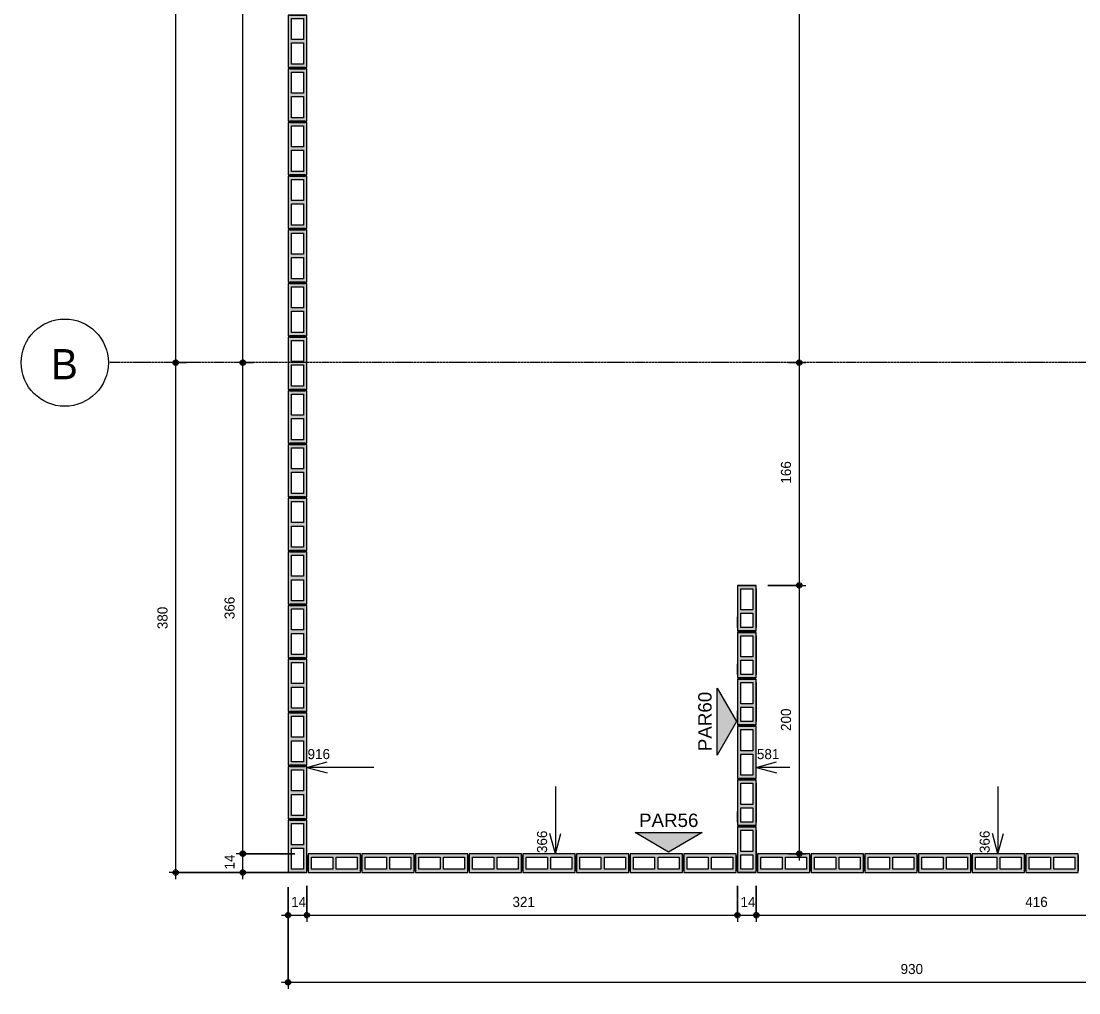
# Model space of a CAD drawing. Header units: centimetres. Extents: x 170 to 14001, y -2277 to 8860.
# Drawn here: x 10862 to 11650, y -599 to 125 of the extents above; entities that cross this region are included whole.
import ezdxf

# ---------------------------------------------------------------- set-up
doc = ezdxf.new("R2010")
doc.units = ezdxf.units.CM
doc.linetypes.add('Linha de eixo', pattern=[2.2225, 1.27, -0.3175, 0.3175, -0.3175])
for name, color, linetype, lineweight, true_color in [('A-ANNO-DIMS-1', 1, 'Continuous', 9, 0xff0000), ('G-ANNO-SYMB-1', 251, 'Continuous', 9, 0x646464), ('S-BEAM-3', 9, 'Continuous', 9, 0xc0c0c0), ('S-BEAM-8', 142, 'Continuous', 9, 0x0080c0)]:
    doc.layers.add(name, color=color, linetype=linetype, lineweight=lineweight, true_color=true_color)
for name, color, linetype, lineweight in [('A-ANNO-DIMS-50', 7, 'Continuous', 9), ('A-DETL-GENF', 7, 'Continuous', 9), ('G-ANNO-SYMB', 7, 'Continuous', 9), ('S-BEAM', 7, 'Continuous', 9), ('S-BEAM-2', 7, 'Continuous', 13), ('S-GRID-1', 7, 'Linha de eixo', 9), ('S-GRID-IDEN', 7, 'Continuous', 9)]:
    doc.layers.add(name, color=color, linetype=linetype, lineweight=lineweight)
doc.styles.add('Arial', font='arial.ttf', dxfattribs={"height": 10})
doc.styles.add('Bahnschrift_11', font='', dxfattribs={"height": 22.5})
doc.styles.add('Bahnschrift_12', font='', dxfattribs={"height": 7.5})
doc.styles.get('Bahnschrift_11').set_extended_font_data('Bahnschrift')
doc.styles.get('Bahnschrift_12').set_extended_font_data('Bahnschrift')
doc.dimstyles.new('COTA_ACUMULADA', dxfattribs={"dimscale": 30.48, "dimtxt": 8.33133, "dimasz": 0.049213, "dimexe": 0, "dimexo": 0.0625, "dimgap": 0.131234, "dimtad": 0, "dimjust": 2, "dimdec": 0, "dimzin": 0, "dimdsep": 46, "dimtxsty": 'Bahnschrift_12', "dimblk1": 'NONE', "dimblk2": 'OPEN30', "dimsah": 1, "dimcen": 0.09, "dimse1": 1, "dimsd1": 1, "dimazin": 0, "dimtfac": 1, "dimtdec": 4, "dimtix": 1, "dimtmove": 2, "dimatfit": 3, "dimfxl": 0, "dimfxlon": 1, "dimtvp": 1, "dimtolj": 1, "dimtzin": 0, "dimarcsym": 2})
doc.dimstyles.new('Linear_-_2_mm_Arial', dxfattribs={"dimscale": 30.48, "dimtxt": 8.33133, "dimasz": 0.393701, "dimexe": 0.164042, "dimexo": 0.328084, "dimgap": 0.131234, "dimtad": 1, "dimdec": 0, "dimzin": 0, "dimdsep": 46, "dimtxsty": 'Bahnschrift_12', "dimblk1": 'DOTSMALL', "dimblk2": 'DOTSMALL', "dimsah": 1, "dimcen": 0.09, "dimdle": 0.164042, "dimazin": 0, "dimtfac": 1, "dimtdec": 4, "dimtix": 1, "dimtmove": 0, "dimatfit": 3, "dimfxl": 1, "dimtvp": 1, "dimtolj": 1, "dimtzin": 0, "dimarcsym": 2})

# ---------------------------------------------------------------- blocks, each defined once
blk = doc.blocks.new('LEONE - BLOCO 14X39X19 - LEONE - BLOCO 14X39X19-554799-COBERTURA - MODULAÇÃO 1ª FIADA')
at = {"layer": 'S-BEAM-3'}
h = blk.add_hatch(color=256, dxfattribs=at)
h.paths.add_polyline_path([(-13.95, -7), (19.5, -7), (19.5, 7), (-19.5, 7), (-19.5, -7)])
h.paths.add_polyline_path([(-13.95, -4.5), (-17, -4.5), (-17, 4.5), (-1.25, 4.5), (-1.25, -4.5)])
h.paths.add_polyline_path([(1.25, -4.5), (1.25, 4.5), (17, 4.5), (17, -4.5)])
at = {"layer": 'A-DETL-GENF'}
for p, q in [((19.5, 7), (-19.5, 7)), ((-19.5, 7), (-19.5, 0)), ((-19.5, 0), (-19.5, -7)), ((-17, -4.5), (-17, 4.5)), ((-17, 4.5), (-1.25, 4.5)), ((-1.25, 4.5), (-1.25, -4.5)), ((1.25, -4.5), (1.25, 4.5)), ((1.25, 4.5), (17, 4.5)), ((17, 4.5), (17, -4.5)), ((19.5, 0), (19.5, 7)), ((19.5, -7), (19.5, 0)), ((-19.5, -7), (19.5, -7)), ((-1.25, -4.5), (-17, -4.5)), ((17, -4.5), (1.25, -4.5))]:
    blk.add_line(p, q, dxfattribs=at)
at = {"layer": 'S-BEAM-2'}
for p, q in [((-19.5, 7), (-19.5, -7)), ((19.5, 7), (-19.5, 7)), ((-19.5, 7), (-19.5, -7)), ((-19.5, -5.75), (-19.5, 5.75)), ((19.5, -7), (19.5, 7)), ((19.5, -7), (19.5, 7)), ((19.5, 5.75), (19.5, -5.75)), ((-19.5, -7), (19.5, -7))]:
    blk.add_line(p, q, dxfattribs=at)
at = {"layer": 'S-BEAM-3'}
for p, q in [((-17, 4.5), (-1.25, 4.5)), ((-17, -4.5), (-17, 4.5)), ((-1.25, 4.5), (-1.25, -4.5)), ((1.25, 4.5), (17, 4.5)), ((1.25, -4.5), (1.25, 4.5)), ((17, 4.5), (17, -4.5)), ((-1.25, -4.5), (-17, -4.5)), ((17, -4.5), (1.25, -4.5))]:
    blk.add_line(p, q, dxfattribs=at)
blk = doc.blocks.new('LEONE - BLOCO 14X39X19 - LEONE - BLOCO 14X39X19-V1-COBERTURA - MODULAÇÃO 1ª FIADA')
at = {"layer": 'S-BEAM-3'}
h = blk.add_hatch(color=256, dxfattribs=at)
h.paths.add_polyline_path([(-19.5, -7), (19.5, -7), (19.5, 7), (-19.5, 7), (-19.5, -4.5)])
h.paths.add_polyline_path([(1.25, -4.5), (1.25, 4.5), (17, 4.5), (17, -4.5)])
h.paths.add_polyline_path([(-1.25, -4.5), (-17, -4.5), (-17, 4.5), (-1.25, 4.5), (-1.25, -4.16)])
at = {"layer": 'A-DETL-GENF'}
for p, q in [((19.5, 7), (-19.5, 7)), ((-19.5, 7), (-19.5, 0)), ((-19.5, 0), (-19.5, -7)), ((-17, -4.5), (-17, 4.5)), ((-17, 4.5), (-1.25, 4.5)), ((-1.25, 4.5), (-1.25, -4.5)), ((1.25, -4.5), (1.25, 4.5)), ((1.25, 4.5), (17, 4.5)), ((17, 4.5), (17, -4.5)), ((19.5, 0), (19.5, 7)), ((19.5, -7), (19.5, 0)), ((-19.5, -7), (19.5, -7)), ((-1.25, -4.5), (-17, -4.5)), ((17, -4.5), (1.25, -4.5))]:
    blk.add_line(p, q, dxfattribs=at)
at = {"layer": 'S-BEAM-2'}
for p, q in [((-19.5, 7), (-19.5, -7)), ((19.5, 7), (-19.5, 7)), ((-19.5, 7), (-19.5, -7)), ((-19.5, -5.75), (-19.5, 5.75)), ((19.5, -7), (19.5, 7)), ((19.5, -7), (19.5, 7)), ((19.5, 5.75), (19.5, -5.75)), ((-19.5, -7), (19.5, -7))]:
    blk.add_line(p, q, dxfattribs=at)
at = {"layer": 'S-BEAM-3'}
for p, q in [((-17, 4.5), (-1.25, 4.5)), ((-17, -4.5), (-17, 4.5)), ((-1.25, 4.5), (-1.25, -4.5)), ((1.25, 4.5), (17, 4.5)), ((1.25, -4.5), (1.25, 4.5)), ((17, 4.5), (17, -4.5)), ((-1.25, -4.5), (-17, -4.5)), ((17, -4.5), (1.25, -4.5))]:
    blk.add_line(p, q, dxfattribs=at)
blk = doc.blocks.new('LEONE - BLOCO 14x34x5 - LEONE - BLOCO 14x34x19-2843082-COBERTURA - MODULAÇÃO 1ª FIADA')
at = {"layer": 'S-BEAM-8'}
h = blk.add_hatch(color=256, dxfattribs=at)
h.paths.add_polyline_path([(-3, 7), (-14.5, 7), (-14.5, -7), (19.5, -7), (19.5, 7), (-0.5, 7)])
h.paths.add_polyline_path([(-1.25, 4.5), (-1.25, -4.5), (-12, -4.5), (-12, 4.5), (-3, 4.5)])
h.paths.add_polyline_path([(2.5, 4.5), (17, 4.5), (17, -4.5), (1.25, -4.5), (1.25, 4.5)])
at = {"layer": 'A-DETL-GENF'}
for p, q in [((-14.5, 7), (-14.5, 0)), ((2.5, 7), (-14.5, 7)), ((-14.5, 0), (-14.5, -7)), ((-12, -4.5), (-12, 4.5)), ((-12, 4.5), (-1.25, 4.5)), ((-1.25, 4.5), (-1.25, -4.5)), ((1.25, 4.5), (17, 4.5)), ((1.25, -4.5), (1.25, 4.5)), ((19.5, 7), (2.5, 7)), ((17, 4.5), (17, -4.5)), ((19.5, 0), (19.5, 7)), ((19.5, -7), (19.5, 0)), ((-14.5, -7), (2.5, -7)), ((-1.25, -4.5), (-12, -4.5)), ((17, -4.5), (1.25, -4.5)), ((2.5, -7), (19.5, -7))]:
    blk.add_line(p, q, dxfattribs=at)
at = {"layer": 'S-BEAM-2'}
for p, q in [((-14.5, 7), (-14.5, -7)), ((19.5, 7), (-14.5, 7)), ((-14.5, 7), (-14.5, -7)), ((-14.5, -7), (-14.5, 6.8804)), ((-14.5, 5.75), (-14.5, -5.75)), ((-14.5, -5.75), (-14.5, 5.75)), ((-12, 7), (-3.9375, 7)), ((-12, 7), (-3.9375, 7)), ((17, 7), (-12, 7)), ((19.5, -7), (19.5, 7)), ((19.5, 7), (19.5, -7)), ((19.5, -7), (19.5, 7)), ((19.5, -5.75), (19.5, 5.75)), ((19.5, 5.75), (19.5, -5.75)), ((-14.5, -7), (19.5, -7)), ((-12, -7), (-3.9375, -7)), ((-12, -7), (-3.9375, -7)), ((17, -7), (-12, -7))]:
    blk.add_line(p, q, dxfattribs=at)
at = {"layer": 'S-BEAM-3'}
for p, q in [((-12, 4.5), (-1.25, 4.5)), ((-12, -4.5), (-12, 4.5)), ((-1.25, 4.5), (-1.25, -4.5)), ((1.25, 4.5), (17, 4.5)), ((1.25, -4.5), (1.25, 4.5)), ((17, 4.5), (17, -4.5)), ((-1.25, -4.5), (-12, -4.5)), ((17, -4.5), (1.25, -4.5))]:
    blk.add_line(p, q, dxfattribs=at)
blk = doc.blocks.new('Eixo - M_Cabeça da grade - Círculo-45800-COBERTURA - MODULAÇÃO 1ª FIADA')
at = {"layer": 'S-GRID-IDEN'}
blk.add_circle((0, 0), 0.65, dxfattribs=at)
blk = doc.blocks.new('Elevação - Número de detalhe-142644-COBERTURA - MODULAÇÃO 1ª FIADA')
at = {"layer": 'G-ANNO-SYMB-1'}
blk.add_hatch(color=256, dxfattribs=at).paths.add_polyline_path([(0.5, 0), (-0.5, 0), (0, 0.289)])
at = {"layer": 'G-ANNO-SYMB'}
for p, q in [((0, 0.289), (-0.5, 0)), ((0.5, 0), (0, 0.289)), ((-0.5, 0), (0.5, 0))]:
    blk.add_line(p, q, dxfattribs=at)
blk = doc.blocks.new('DIMBLOCK13-COBERTURA - MODULAÇÃO 1ª FIADA')
at = {"layer": 'A-ANNO-DIMS-50', "lineweight": 35, "true_color": 0xff0000}
h = blk.add_hatch(color=1, dxfattribs=at)
edge = h.paths.add_edge_path()
edge.add_arc((11026.96, -495.76), 1.5, 0, 360)
h = blk.add_hatch(color=1, dxfattribs=at)
edge = h.paths.add_edge_path()
edge.add_arc((11026.96, -509.76), 1.5, 0, 360)
at = {"layer": 'A-ANNO-DIMS-50', "color": 1, "true_color": 0xff0000}
for p, q in [((11065.73, -495.76), (11021.96, -495.76)), ((11026.96, -514.76), (11026.96, -495.76)), ((11026.96, -495.76), (11065.73, -495.76)), ((11065.73, -509.76), (11021.96, -509.76)), ((11026.96, -509.76), (11065.73, -509.76))]:
    blk.add_line(p, q, dxfattribs=at)
at = {"layer": 'A-ANNO-DIMS-50', "color": 1, "lineweight": 35, "true_color": 0xff0000}
for centre in [(11026.96, -495.76), (11026.96, -509.76)]:
    blk.add_circle(centre, 1.5, dxfattribs=at)
at = {"layer": 'A-ANNO-DIMS-50', "color": 0, "insert": (11013.31, -507.49), "char_height": 7.5, "width": 11.3609, "attachment_point": 1, "rotation": 90, "line_spacing_factor": 1.009858, "style": 'Bahnschrift_12'}
blk.add_mtext('14', dxfattribs=at)
blk = doc.blocks.new('_DotSmall')
at = {"color": 0, "linetype": 'ByBlock', "const_width": 0.5}
blk.add_lwpolyline([(-0.0625, 0, 1), (0.0625, 0, 1)], format="xyb", close=True, dxfattribs=at)
blk = doc.blocks.new('DIMBLOCK14-COBERTURA - MODULAÇÃO 1ª FIADA')
at = {"layer": 'A-ANNO-DIMS-50', "lineweight": 35, "true_color": 0xff0000}
h = blk.add_hatch(color=1, dxfattribs=at)
edge = h.paths.add_edge_path()
edge.add_arc((11026.96, -129.76), 1.5, 0, 360)
h = blk.add_hatch(color=1, dxfattribs=at)
edge = h.paths.add_edge_path()
edge.add_arc((11026.96, -495.76), 1.5, 0, 360)
at = {"layer": 'A-ANNO-DIMS-50', "color": 1, "true_color": 0xff0000}
for p, q in [((11034.84, -129.76), (11021.96, -129.76)), ((11026.96, -495.76), (11026.96, -129.76)), ((11026.96, -129.76), (11034.84, -129.76)), ((11065.73, -495.76), (11021.96, -495.76)), ((11026.96, -495.76), (11065.73, -495.76))]:
    blk.add_line(p, q, dxfattribs=at)
at = {"layer": 'A-ANNO-DIMS-50', "color": 1, "lineweight": 35, "true_color": 0xff0000}
for centre in [(11026.96, -129.76), (11026.96, -495.76)]:
    blk.add_circle(centre, 1.5, dxfattribs=at)
at = {"layer": 'A-ANNO-DIMS-50', "color": 0, "insert": (11013.31, -320.96), "char_height": 7.5, "width": 19.6922, "attachment_point": 1, "rotation": 90, "line_spacing_factor": 1.009858, "style": 'Bahnschrift_12'}
blk.add_mtext('366', dxfattribs=at)
blk = doc.blocks.new('DIMBLOCK15-COBERTURA - MODULAÇÃO 1ª FIADA')
at = {"layer": 'A-ANNO-DIMS-50', "lineweight": 35, "true_color": 0xff0000}
h = blk.add_hatch(color=1, dxfattribs=at)
edge = h.paths.add_edge_path()
edge.add_arc((11026.96, 435.24), 1.5, 0, 360)
h = blk.add_hatch(color=1, dxfattribs=at)
edge = h.paths.add_edge_path()
edge.add_arc((11026.96, -129.76), 1.5, 0, 360)
at = {"layer": 'A-ANNO-DIMS-50', "color": 1, "true_color": 0xff0000}
for p, q in [((11034.84, 435.24), (11021.96, 435.24)), ((11026.96, -129.76), (11026.96, 435.24)), ((11026.96, 435.24), (11034.84, 435.24)), ((11034.84, -129.76), (11021.96, -129.76)), ((11026.96, -129.76), (11034.84, -129.76))]:
    blk.add_line(p, q, dxfattribs=at)
at = {"layer": 'A-ANNO-DIMS-50', "color": 1, "lineweight": 35, "true_color": 0xff0000}
for centre in [(11026.96, 435.24), (11026.96, -129.76)]:
    blk.add_circle(centre, 1.5, dxfattribs=at)
at = {"layer": 'A-ANNO-DIMS-50', "color": 0, "insert": (11013.31, 144.35), "char_height": 7.5, "width": 20.1467, "attachment_point": 1, "rotation": 90, "line_spacing_factor": 1.009858, "style": 'Bahnschrift_12'}
blk.add_mtext('565', dxfattribs=at)
blk = doc.blocks.new('DIMBLOCK18-COBERTURA - MODULAÇÃO 1ª FIADA')
at = {"layer": 'A-ANNO-DIMS-50', "lineweight": 35, "true_color": 0xff0000}
h = blk.add_hatch(color=1, dxfattribs=at)
edge = h.paths.add_edge_path()
edge.add_arc((10976.96, -129.76), 1.5, 0, 360)
h = blk.add_hatch(color=1, dxfattribs=at)
edge = h.paths.add_edge_path()
edge.add_arc((10976.96, -509.76), 1.5, 0, 360)
at = {"layer": 'A-ANNO-DIMS-50', "color": 1, "true_color": 0xff0000}
for p, q in [((10984.84, -129.76), (10971.96, -129.76)), ((10976.96, -514.76), (10976.96, -129.76)), ((10976.96, -129.76), (10984.84, -129.76)), ((11051.98, -509.76), (10971.96, -509.76)), ((10976.96, -509.76), (11051.98, -509.76))]:
    blk.add_line(p, q, dxfattribs=at)
at = {"layer": 'A-ANNO-DIMS-50', "color": 1, "lineweight": 35, "true_color": 0xff0000}
for centre in [(10976.96, -129.76), (10976.96, -509.76)]:
    blk.add_circle(centre, 1.5, dxfattribs=at)
at = {"layer": 'A-ANNO-DIMS-50', "color": 0, "insert": (10963.31, -328.4), "char_height": 7.5, "width": 20.7526, "attachment_point": 1, "rotation": 90, "line_spacing_factor": 1.009858, "style": 'Bahnschrift_12'}
blk.add_mtext('380', dxfattribs=at)
blk = doc.blocks.new('DIMBLOCK19-COBERTURA - MODULAÇÃO 1ª FIADA')
at = {"layer": 'A-ANNO-DIMS-50', "lineweight": 35, "true_color": 0xff0000}
h = blk.add_hatch(color=1, dxfattribs=at)
edge = h.paths.add_edge_path()
edge.add_arc((10976.96, 435.24), 1.5, 0, 360)
h = blk.add_hatch(color=1, dxfattribs=at)
edge = h.paths.add_edge_path()
edge.add_arc((10976.96, -129.76), 1.5, 0, 360)
at = {"layer": 'A-ANNO-DIMS-50', "color": 1, "true_color": 0xff0000}
for p, q in [((10984.84, 435.24), (10971.96, 435.24)), ((10976.96, -129.76), (10976.96, 435.24)), ((10976.96, 435.24), (10984.84, 435.24)), ((10984.84, -129.76), (10971.96, -129.76)), ((10976.96, -129.76), (10984.84, -129.76))]:
    blk.add_line(p, q, dxfattribs=at)
at = {"layer": 'A-ANNO-DIMS-50', "color": 1, "lineweight": 35, "true_color": 0xff0000}
for centre in [(10976.96, 435.24), (10976.96, -129.76)]:
    blk.add_circle(centre, 1.5, dxfattribs=at)
at = {"layer": 'A-ANNO-DIMS-50', "color": 0, "insert": (10963.31, 144.35), "char_height": 7.5, "width": 20.1467, "attachment_point": 1, "rotation": 90, "line_spacing_factor": 1.009858, "style": 'Bahnschrift_12'}
blk.add_mtext('565', dxfattribs=at)
blk = doc.blocks.new('DIMBLOCK21-COBERTURA - MODULAÇÃO 1ª FIADA')
at = {"layer": 'A-ANNO-DIMS-50', "lineweight": 35, "true_color": 0xff0000}
h = blk.add_hatch(color=1, dxfattribs=at)
edge = h.paths.add_edge_path()
edge.add_arc((11060.73, -541.56), 1.5, 0, 360)
h = blk.add_hatch(color=1, dxfattribs=at)
edge = h.paths.add_edge_path()
edge.add_arc((11074.73, -541.56), 1.5, 0, 360)
at = {"layer": 'A-ANNO-DIMS-50', "color": 1, "true_color": 0xff0000}
for p, q in [((11074.73, -519.76), (11074.73, -546.56)), ((11074.73, -541.56), (11074.73, -519.76)), ((11060.73, -520.76), (11060.73, -546.56)), ((11060.73, -541.56), (11060.73, -520.76)), ((11055.73, -541.56), (11074.73, -541.56))]:
    blk.add_line(p, q, dxfattribs=at)
at = {"layer": 'A-ANNO-DIMS-50', "color": 1, "lineweight": 35, "true_color": 0xff0000}
for centre in [(11060.73, -541.56), (11074.73, -541.56)]:
    blk.add_circle(centre, 1.5, dxfattribs=at)
at = {"layer": 'A-ANNO-DIMS-50', "color": 0, "insert": (11063, -527.92), "char_height": 7.5, "width": 11.3609, "attachment_point": 1, "line_spacing_factor": 1.009858, "style": 'Bahnschrift_12'}
blk.add_mtext('14', dxfattribs=at)
blk = doc.blocks.new('DIMBLOCK22-COBERTURA - MODULAÇÃO 1ª FIADA')
at = {"layer": 'A-ANNO-DIMS-50', "lineweight": 35, "true_color": 0xff0000}
h = blk.add_hatch(color=1, dxfattribs=at)
edge = h.paths.add_edge_path()
edge.add_arc((11074.73, -541.56), 1.5, 0, 360)
h = blk.add_hatch(color=1, dxfattribs=at)
edge = h.paths.add_edge_path()
edge.add_arc((11395.73, -541.56), 1.5, 0, 360)
at = {"layer": 'A-ANNO-DIMS-50', "color": 1, "true_color": 0xff0000}
for p, q in [((11074.73, -519.76), (11074.73, -546.56)), ((11074.73, -541.56), (11074.73, -519.76)), ((11395.73, -519.76), (11395.73, -546.56)), ((11395.73, -541.56), (11395.73, -519.76)), ((11074.73, -541.56), (11395.73, -541.56))]:
    blk.add_line(p, q, dxfattribs=at)
at = {"layer": 'A-ANNO-DIMS-50', "color": 1, "lineweight": 35, "true_color": 0xff0000}
for centre in [(11074.73, -541.56), (11395.73, -541.56)]:
    blk.add_circle(centre, 1.5, dxfattribs=at)
at = {"layer": 'A-ANNO-DIMS-50', "color": 0, "insert": (11227.97, -527.92), "char_height": 7.5, "width": 17.4201, "attachment_point": 1, "line_spacing_factor": 1.009858, "style": 'Bahnschrift_12'}
blk.add_mtext('321', dxfattribs=at)
blk = doc.blocks.new('DIMBLOCK23-COBERTURA - MODULAÇÃO 1ª FIADA')
at = {"layer": 'A-ANNO-DIMS-50', "lineweight": 35, "true_color": 0xff0000}
h = blk.add_hatch(color=1, dxfattribs=at)
edge = h.paths.add_edge_path()
edge.add_arc((11395.73, -541.56), 1.5, 0, 360)
h = blk.add_hatch(color=1, dxfattribs=at)
edge = h.paths.add_edge_path()
edge.add_arc((11409.73, -541.56), 1.5, 0, 360)
at = {"layer": 'A-ANNO-DIMS-50', "color": 1, "true_color": 0xff0000}
for p, q in [((11395.73, -519.76), (11395.73, -546.56)), ((11395.73, -541.56), (11395.73, -519.76)), ((11409.73, -519.76), (11409.73, -546.56)), ((11409.73, -541.56), (11409.73, -519.76)), ((11395.73, -541.56), (11409.73, -541.56))]:
    blk.add_line(p, q, dxfattribs=at)
at = {"layer": 'A-ANNO-DIMS-50', "color": 1, "lineweight": 35, "true_color": 0xff0000}
for centre in [(11395.73, -541.56), (11409.73, -541.56)]:
    blk.add_circle(centre, 1.5, dxfattribs=at)
at = {"layer": 'A-ANNO-DIMS-50', "color": 0, "insert": (11398, -527.92), "char_height": 7.5, "width": 11.3609, "attachment_point": 1, "line_spacing_factor": 1.009858, "style": 'Bahnschrift_12'}
blk.add_mtext('14', dxfattribs=at)
blk = doc.blocks.new('DIMBLOCK24-COBERTURA - MODULAÇÃO 1ª FIADA')
at = {"layer": 'A-ANNO-DIMS-50', "lineweight": 35, "true_color": 0xff0000}
h = blk.add_hatch(color=1, dxfattribs=at)
edge = h.paths.add_edge_path()
edge.add_arc((11409.73, -541.56), 1.5, 0, 360)
h = blk.add_hatch(color=1, dxfattribs=at)
edge = h.paths.add_edge_path()
edge.add_arc((11825.73, -541.56), 1.5, 0, 360)
at = {"layer": 'A-ANNO-DIMS-50', "color": 1, "true_color": 0xff0000}
for p, q in [((11409.73, -519.76), (11409.73, -546.56)), ((11409.73, -541.56), (11409.73, -519.76)), ((11825.73, -517), (11825.73, -546.56)), ((11825.73, -541.56), (11825.73, -517)), ((11409.73, -541.56), (11825.73, -541.56))]:
    blk.add_line(p, q, dxfattribs=at)
at = {"layer": 'A-ANNO-DIMS-50', "color": 1, "lineweight": 35, "true_color": 0xff0000}
for centre in [(11409.73, -541.56), (11825.73, -541.56)]:
    blk.add_circle(centre, 1.5, dxfattribs=at)
at = {"layer": 'A-ANNO-DIMS-50', "color": 0, "insert": (11610.28, -527.92), "char_height": 7.5, "width": 17.8745, "attachment_point": 1, "line_spacing_factor": 1.009858, "style": 'Bahnschrift_12'}
blk.add_mtext('416', dxfattribs=at)
blk = doc.blocks.new('DIMBLOCK36-COBERTURA - MODULAÇÃO 1ª FIADA')
at = {"layer": 'A-ANNO-DIMS-50', "lineweight": 35, "true_color": 0xff0000}
h = blk.add_hatch(color=1, dxfattribs=at)
edge = h.paths.add_edge_path()
edge.add_arc((11060.73, -591.56), 1.5, 0, 360)
h = blk.add_hatch(color=1, dxfattribs=at)
edge = h.paths.add_edge_path()
edge.add_arc((11990.73, -591.56), 1.5, 0, 360)
at = {"layer": 'A-ANNO-DIMS-50', "color": 1, "true_color": 0xff0000}
for p, q in [((11060.73, -520.76), (11060.73, -596.56)), ((11060.73, -591.56), (11060.73, -520.76)), ((11990.73, -599.44), (11990.73, -586.56)), ((11055.73, -591.56), (11990.73, -591.56)), ((11990.73, -591.56), (11990.73, -599.44))]:
    blk.add_line(p, q, dxfattribs=at)
at = {"layer": 'A-ANNO-DIMS-50', "color": 1, "lineweight": 35, "true_color": 0xff0000}
for centre in [(11060.73, -591.56), (11990.73, -591.56)]:
    blk.add_circle(centre, 1.5, dxfattribs=at)
at = {"layer": 'A-ANNO-DIMS-50', "color": 0, "insert": (11517.34, -577.92), "char_height": 7.5, "width": 20.1467, "attachment_point": 1, "line_spacing_factor": 1.009858, "style": 'Bahnschrift_12'}
blk.add_mtext('930', dxfattribs=at)
blk = doc.blocks.new('DIMBLOCK68-COBERTURA - MODULAÇÃO 1ª FIADA')
at = {"layer": 'A-ANNO-DIMS-50', "lineweight": 35, "true_color": 0xff0000}
h = blk.add_hatch(color=1, dxfattribs=at)
edge = h.paths.add_edge_path()
edge.add_arc((11441.77, 435.24), 1.5, 0, 360)
h = blk.add_hatch(color=1, dxfattribs=at)
edge = h.paths.add_edge_path()
edge.add_arc((11441.77, -129.76), 1.5, 0, 360)
at = {"layer": 'A-ANNO-DIMS-50', "color": 1, "true_color": 0xff0000}
for p, q in [((11433.89, 435.24), (11446.77, 435.24)), ((11441.77, 435.24), (11433.89, 435.24)), ((11441.77, 435.24), (11441.77, -129.76)), ((11433.89, -129.76), (11446.77, -129.76)), ((11441.77, -129.76), (11433.89, -129.76))]:
    blk.add_line(p, q, dxfattribs=at)
at = {"layer": 'A-ANNO-DIMS-50', "color": 1, "lineweight": 35, "true_color": 0xff0000}
for centre in [(11441.77, 435.24), (11441.77, -129.76)]:
    blk.add_circle(centre, 1.5, dxfattribs=at)
at = {"layer": 'A-ANNO-DIMS-50', "color": 0, "insert": (11428.12, 144.35), "char_height": 7.5, "width": 20.1467, "attachment_point": 1, "rotation": 90, "line_spacing_factor": 1.009858, "style": 'Bahnschrift_12'}
blk.add_mtext('565', dxfattribs=at)
blk = doc.blocks.new('DIMBLOCK69-COBERTURA - MODULAÇÃO 1ª FIADA')
at = {"layer": 'A-ANNO-DIMS-50', "lineweight": 35, "true_color": 0xff0000}
h = blk.add_hatch(color=1, dxfattribs=at)
edge = h.paths.add_edge_path()
edge.add_arc((11441.77, -129.76), 1.5, 0, 360)
h = blk.add_hatch(color=1, dxfattribs=at)
edge = h.paths.add_edge_path()
edge.add_arc((11441.77, -295.76), 1.5, 0, 360)
at = {"layer": 'A-ANNO-DIMS-50', "color": 1, "true_color": 0xff0000}
for p, q in [((11433.89, -129.76), (11446.77, -129.76)), ((11441.77, -129.76), (11433.89, -129.76)), ((11441.77, -129.76), (11441.77, -295.76)), ((11418.48, -295.76), (11446.77, -295.76)), ((11441.77, -295.76), (11418.48, -295.76))]:
    blk.add_line(p, q, dxfattribs=at)
at = {"layer": 'A-ANNO-DIMS-50', "color": 1, "lineweight": 35, "true_color": 0xff0000}
for centre in [(11441.77, -129.76), (11441.77, -295.76)]:
    blk.add_circle(centre, 1.5, dxfattribs=at)
at = {"layer": 'A-ANNO-DIMS-50', "color": 0, "insert": (11428.12, -219.95), "char_height": 7.5, "width": 17.2686, "attachment_point": 1, "rotation": 90, "line_spacing_factor": 1.009858, "style": 'Bahnschrift_12'}
blk.add_mtext('166', dxfattribs=at)
blk = doc.blocks.new('DIMBLOCK70-COBERTURA - MODULAÇÃO 1ª FIADA')
at = {"layer": 'A-ANNO-DIMS-50', "lineweight": 35, "true_color": 0xff0000}
h = blk.add_hatch(color=1, dxfattribs=at)
edge = h.paths.add_edge_path()
edge.add_arc((11441.77, -295.76), 1.5, 0, 360)
h = blk.add_hatch(color=1, dxfattribs=at)
edge = h.paths.add_edge_path()
edge.add_arc((11441.77, -495.76), 1.5, 0, 360)
at = {"layer": 'A-ANNO-DIMS-50', "color": 1, "true_color": 0xff0000}
for p, q in [((11418.48, -295.76), (11446.77, -295.76)), ((11441.77, -295.76), (11418.48, -295.76)), ((11441.77, -295.76), (11441.77, -500.76)), ((11433.89, -495.76), (11446.77, -495.76)), ((11441.77, -495.76), (11433.89, -495.76))]:
    blk.add_line(p, q, dxfattribs=at)
at = {"layer": 'A-ANNO-DIMS-50', "color": 1, "lineweight": 35, "true_color": 0xff0000}
for centre in [(11441.77, -295.76), (11441.77, -495.76)]:
    blk.add_circle(centre, 1.5, dxfattribs=at)
at = {"layer": 'A-ANNO-DIMS-50', "color": 0, "insert": (11428.12, -404.28), "char_height": 7.5, "width": 20.4496, "attachment_point": 1, "rotation": 90, "line_spacing_factor": 1.009858, "style": 'Bahnschrift_12'}
blk.add_mtext('200', dxfattribs=at)
blk = doc.blocks.new('DIMBLOCK79-COBERTURA - MODULAÇÃO 1ª FIADA')
at = {"layer": 'A-ANNO-DIMS-50', "color": 1, "true_color": 0xff0000}
for p, q in [((11259.94, -445.76), (11259.94, -495.76)), ((11259.94, -495.76), (11255.92, -480.76)), ((11259.94, -495.76), (11263.96, -480.76)), ((11259.94, -495.76), (11259.94, -495.76)), ((11259.94, -495.76), (11259.94, -495.76))]:
    blk.add_line(p, q, dxfattribs=at)
at = {"layer": 'A-ANNO-DIMS-50', "color": 0, "insert": (11246.3, -495.26), "char_height": 7.5, "width": 19.6922, "attachment_point": 1, "rotation": 90, "line_spacing_factor": 1.009858, "style": 'Bahnschrift_12'}
blk.add_mtext('366', dxfattribs=at)
blk = doc.blocks.new('_None')
blk = doc.blocks.new('_Open30')
at = {"color": 0, "linetype": 'ByBlock', "lineweight": -2}
for p, q in [((-1, 0.27), (0, 0)), ((0, 0), (-1, -0.27)), ((0, 0), (-1, 0))]:
    blk.add_line(p, q, dxfattribs=at)
blk = doc.blocks.new('DIMBLOCK83-COBERTURA - MODULAÇÃO 1ª FIADA')
at = {"layer": 'A-ANNO-DIMS-50', "color": 1, "true_color": 0xff0000}
for p, q in [((11589.94, -445.76), (11589.94, -495.76)), ((11589.94, -495.76), (11585.92, -480.76)), ((11589.94, -495.76), (11593.96, -480.76)), ((11589.94, -495.76), (11589.94, -495.76)), ((11589.94, -495.76), (11589.94, -495.76))]:
    blk.add_line(p, q, dxfattribs=at)
at = {"layer": 'A-ANNO-DIMS-50', "color": 0, "insert": (11576.3, -495.26), "char_height": 7.5, "width": 19.6922, "attachment_point": 1, "rotation": 90, "line_spacing_factor": 1.009858, "style": 'Bahnschrift_12'}
blk.add_mtext('366', dxfattribs=at)
blk = doc.blocks.new('DIMBLOCK114-COBERTURA - MODULAÇÃO 1ª FIADA')
at = {"layer": 'A-ANNO-DIMS-50', "color": 1, "true_color": 0xff0000}
for p, q in [((11409.73, -431.4), (11424.73, -427.39)), ((11409.73, -431.4), (11424.73, -435.42)), ((11434.79, -431.4), (11409.73, -431.4)), ((11409.73, -431.4), (11409.73, -431.4)), ((11409.73, -431.4), (11409.73, -431.4))]:
    blk.add_line(p, q, dxfattribs=at)
at = {"layer": 'A-ANNO-DIMS-50', "color": 0, "insert": (11410.23, -417.76), "char_height": 7.5, "width": 18.1774, "attachment_point": 1, "line_spacing_factor": 1.009858, "style": 'Bahnschrift_12'}
blk.add_mtext('581', dxfattribs=at)
blk = doc.blocks.new('DIMBLOCK115-COBERTURA - MODULAÇÃO 1ª FIADA')
at = {"layer": 'A-ANNO-DIMS-50', "color": 1, "true_color": 0xff0000}
for p, q in [((11074.73, -431.4), (11089.73, -427.39)), ((11074.73, -431.4), (11089.73, -435.42)), ((11124.73, -431.4), (11074.73, -431.4)), ((11074.73, -431.4), (11074.73, -431.4)), ((11074.73, -431.4), (11074.73, -431.4))]:
    blk.add_line(p, q, dxfattribs=at)
at = {"layer": 'A-ANNO-DIMS-50', "color": 0, "insert": (11075.23, -417.76), "char_height": 7.5, "width": 17.2686, "attachment_point": 1, "line_spacing_factor": 1.009858, "style": 'Bahnschrift_12'}
blk.add_mtext('916', dxfattribs=at)

msp = doc.modelspace()

# ---------------------------------------------------------------- linework, layer by layer
at = {"layer": 'S-GRID-1'}
msp.add_line((13936, -129.76), (10926.69, -129.76), dxfattribs=at)

# ---------------------------------------------------------------- block references
at = {"layer": 'G-ANNO-SYMB', "extrusion": (0, 0, -1), "xscale": 49.99999999999998, "yscale": 49.99999999999998, "zscale": 49.99999999999998}
for p, rotation in [((-11380.62, -397.26), 90.00000000000068), ((-11344.43, -480.04), 180)]:
    msp.add_blockref('Elevação - Número de detalhe-142644-COBERTURA - MODULAÇÃO 1ª FIADA', p, dxfattribs=dict(at, rotation=rotation))
at = {"layer": 'S-BEAM'}
for name, p, rotation in [('LEONE - BLOCO 14X39X19 - LEONE - BLOCO 14X39X19-554799-COBERTURA - MODULAÇÃO 1ª FIADA', (11067.73, 109.74), 89.9999999999999), ('LEONE - BLOCO 14X39X19 - LEONE - BLOCO 14X39X19-554799-COBERTURA - MODULAÇÃO 1ª FIADA', (11067.73, 69.74), 89.9999999999999), ('LEONE - BLOCO 14X39X19 - LEONE - BLOCO 14X39X19-554799-COBERTURA - MODULAÇÃO 1ª FIADA', (11067.73, 29.74), 89.9999999999999), ('LEONE - BLOCO 14X39X19 - LEONE - BLOCO 14X39X19-554799-COBERTURA - MODULAÇÃO 1ª FIADA', (11067.73, -10.26), 89.9999999999999), ('LEONE - BLOCO 14X39X19 - LEONE - BLOCO 14X39X19-554799-COBERTURA - MODULAÇÃO 1ª FIADA', (11067.73, -50.26), 89.9999999999999), ('LEONE - BLOCO 14X39X19 - LEONE - BLOCO 14X39X19-554799-COBERTURA - MODULAÇÃO 1ª FIADA', (11067.73, -90.26), 89.9999999999999), ('LEONE - BLOCO 14X39X19 - LEONE - BLOCO 14X39X19-554799-COBERTURA - MODULAÇÃO 1ª FIADA', (11067.73, -130.26), 89.9999999999999), ('LEONE - BLOCO 14X39X19 - LEONE - BLOCO 14X39X19-554799-COBERTURA - MODULAÇÃO 1ª FIADA', (11067.73, -170.26), 89.9999999999999), ('LEONE - BLOCO 14X39X19 - LEONE - BLOCO 14X39X19-554799-COBERTURA - MODULAÇÃO 1ª FIADA', (11067.73, -210.26), 89.9999999999999), ('LEONE - BLOCO 14X39X19 - LEONE - BLOCO 14X39X19-554799-COBERTURA - MODULAÇÃO 1ª FIADA', (11067.73, -250.26), 89.9999999999999), ('LEONE - BLOCO 14X39X19 - LEONE - BLOCO 14X39X19-554799-COBERTURA - MODULAÇÃO 1ª FIADA', (11067.73, -290.26), 89.9999999999999), ('LEONE - BLOCO 14x34x5 - LEONE - BLOCO 14x34x19-2843082-COBERTURA - MODULAÇÃO 1ª FIADA', (11402.73, -315.26), 89.9999999999993), ('LEONE - BLOCO 14X39X19 - LEONE - BLOCO 14X39X19-554799-COBERTURA - MODULAÇÃO 1ª FIADA', (11067.73, -330.26), 89.9999999999999), ('LEONE - BLOCO 14x34x5 - LEONE - BLOCO 14x34x19-2843082-COBERTURA - MODULAÇÃO 1ª FIADA', (11402.73, -350.26), 89.9999999999993), ('LEONE - BLOCO 14X39X19 - LEONE - BLOCO 14X39X19-554799-COBERTURA - MODULAÇÃO 1ª FIADA', (11067.73, -370.26), 89.9999999999999), ('LEONE - BLOCO 14x34x5 - LEONE - BLOCO 14x34x19-2843082-COBERTURA - MODULAÇÃO 1ª FIADA', (11402.73, -385.26), 89.9999999999993), ('LEONE - BLOCO 14X39X19 - LEONE - BLOCO 14X39X19-554799-COBERTURA - MODULAÇÃO 1ª FIADA', (11067.73, -410.26), 89.9999999999999), ('LEONE - BLOCO 14X39X19 - LEONE - BLOCO 14X39X19-V1-COBERTURA - MODULAÇÃO 1ª FIADA', (11402.73, -420.26), 269.9999999999995), ('LEONE - BLOCO 14X39X19 - LEONE - BLOCO 14X39X19-554799-COBERTURA - MODULAÇÃO 1ª FIADA', (11067.73, -450.26), 89.9999999999999), ('LEONE - BLOCO 14x34x5 - LEONE - BLOCO 14x34x19-2843082-COBERTURA - MODULAÇÃO 1ª FIADA', (11402.73, -460.26), 89.99999999999966), ('LEONE - BLOCO 14X39X19 - LEONE - BLOCO 14X39X19-554799-COBERTURA - MODULAÇÃO 1ª FIADA', (11067.73, -490.26), 89.9999999999999), ('LEONE - BLOCO 14x34x5 - LEONE - BLOCO 14x34x19-2843082-COBERTURA - MODULAÇÃO 1ª FIADA', (11402.73, -495.26), 89.99999999999966), ('LEONE - BLOCO 14X39X19 - LEONE - BLOCO 14X39X19-554799-COBERTURA - MODULAÇÃO 1ª FIADA', (11375.23, -502.76), 180)]:
    msp.add_blockref(name, p, dxfattribs=dict(at, rotation=rotation))
for name, p in [('LEONE - BLOCO 14X39X19 - LEONE - BLOCO 14X39X19-554799-COBERTURA - MODULAÇÃO 1ª FIADA', (11095.23, -502.76)), ('LEONE - BLOCO 14X39X19 - LEONE - BLOCO 14X39X19-554799-COBERTURA - MODULAÇÃO 1ª FIADA', (11135.23, -502.76)), ('LEONE - BLOCO 14X39X19 - LEONE - BLOCO 14X39X19-554799-COBERTURA - MODULAÇÃO 1ª FIADA', (11175.23, -502.76)), ('LEONE - BLOCO 14X39X19 - LEONE - BLOCO 14X39X19-554799-COBERTURA - MODULAÇÃO 1ª FIADA', (11215.23, -502.76)), ('LEONE - BLOCO 14X39X19 - LEONE - BLOCO 14X39X19-V1-COBERTURA - MODULAÇÃO 1ª FIADA', (11255.23, -502.76)), ('LEONE - BLOCO 14X39X19 - LEONE - BLOCO 14X39X19-554799-COBERTURA - MODULAÇÃO 1ª FIADA', (11295.23, -502.76)), ('LEONE - BLOCO 14X39X19 - LEONE - BLOCO 14X39X19-V1-COBERTURA - MODULAÇÃO 1ª FIADA', (11335.23, -502.76)), ('LEONE - BLOCO 14X39X19 - LEONE - BLOCO 14X39X19-554799-COBERTURA - MODULAÇÃO 1ª FIADA', (11430.23, -502.76)), ('LEONE - BLOCO 14X39X19 - LEONE - BLOCO 14X39X19-554799-COBERTURA - MODULAÇÃO 1ª FIADA', (11470.23, -502.76)), ('LEONE - BLOCO 14X39X19 - LEONE - BLOCO 14X39X19-V1-COBERTURA - MODULAÇÃO 1ª FIADA', (11510.23, -502.76)), ('LEONE - BLOCO 14X39X19 - LEONE - BLOCO 14X39X19-554799-COBERTURA - MODULAÇÃO 1ª FIADA', (11550.23, -502.76)), ('LEONE - BLOCO 14X39X19 - LEONE - BLOCO 14X39X19-V1-COBERTURA - MODULAÇÃO 1ª FIADA', (11590.23, -502.76)), ('LEONE - BLOCO 14X39X19 - LEONE - BLOCO 14X39X19-554799-COBERTURA - MODULAÇÃO 1ª FIADA', (11630.23, -502.76))]:
    msp.add_blockref(name, p, dxfattribs=at)
at = {"layer": 'S-GRID-IDEN', "xscale": 49.99999999999998, "yscale": 49.99999999999998, "zscale": 49.99999999999998, "rotation": 89.99999999999982}
msp.add_blockref('Eixo - M_Cabeça da grade - Círculo-45800-COBERTURA - MODULAÇÃO 1ª FIADA', (10894.19, -129.76), dxfattribs=at)

# ---------------------------------------------------------------- texts
at = {"layer": 'G-ANNO-SYMB', "insert": (11366.43, -419.34), "char_height": 10, "width": 54.9156, "attachment_point": 1, "rotation": 90, "style": 'Arial'}
msp.add_mtext('PAR60', dxfattribs=at)
at = {"layer": 'G-ANNO-SYMB', "insert": (11322.35, -465.85), "char_height": 10, "width": 54.9156, "attachment_point": 1, "style": 'Arial'}
msp.add_mtext('PAR56', dxfattribs=at)

# ---------------------------------------------------------------- dimensions: what is measured, and where the dimension line sits
at = {"layer": 'A-ANNO-DIMS-1'}
for base, p1, p2, override, picture, middle in [((10976.96, 435.24), (10974.84, -129.76), (10974.84, 435.24), {"dimpost": '<>', "dimfxl": 565}, 'DIMBLOCK19-COBERTURA - MODULAÇÃO 1ª FIADA', (10969.17, 152.74)), ((11026.96, 435.24), (11024.84, -129.76), (11024.84, 435.24), {"dimpost": '<>', "dimfxl": 565}, 'DIMBLOCK15-COBERTURA - MODULAÇÃO 1ª FIADA', (11019.17, 152.74)), ((11441.77, -129.76), (11443.89, 435.24), (11443.89, -129.76), {"dimpost": '<>', "dimfxl": 565}, 'DIMBLOCK68-COBERTURA - MODULAÇÃO 1ª FIADA', (11433.98, 152.74)), ((10976.96, -129.76), (11061.98, -509.76), (10974.84, -129.76), {"dimpost": '<>', "dimfxl": 389.86375}, 'DIMBLOCK18-COBERTURA - MODULAÇÃO 1ª FIADA', (10969.13, -319.76)), ((11026.96, -129.76), (11075.73, -495.76), (11024.84, -129.76), {"dimpost": '<>', "dimfxl": 369.521318}, 'DIMBLOCK14-COBERTURA - MODULAÇÃO 1ª FIADA', (11019.13, -312.76)), ((11441.77, -295.76), (11443.89, -129.76), (11408.48, -295.76), {"dimpost": '<>', "dimfxl": 169.733807}, 'DIMBLOCK69-COBERTURA - MODULAÇÃO 1ª FIADA', (11433.98, -212.76)), ((11441.77, -495.76), (11408.48, -295.76), (11443.89, -495.76), {"dimpost": '<>', "dimfxl": 203.109737}, 'DIMBLOCK70-COBERTURA - MODULAÇÃO 1ª FIADA', (11433.93, -395.76)), ((11026.96, -495.76), (11075.73, -509.76), (11075.73, -495.76), {"dimpost": '<>', "dimfxl": 14}, 'DIMBLOCK13-COBERTURA - MODULAÇÃO 1ª FIADA', (11019.21, -502.76))]:
    dim = msp.add_linear_dim(base=base, p1=p1, p2=p2, angle=90, dimstyle='Linear_-_2_mm_Arial', override=override, dxfattribs=at)
    dim.commit()
    dim.dimension.update_dxf_attribs({"geometry": picture, "text_midpoint": middle})
for base, p1, p2, picture, middle in [((11259.94, -495.76), (11259.94, -129.76), (11259.94, -495.76), 'DIMBLOCK79-COBERTURA - MODULAÇÃO 1ª FIADA', (11251.3, -485.41)), ((11589.94, -495.76), (11589.94, -129.76), (11589.94, -495.76), 'DIMBLOCK83-COBERTURA - MODULAÇÃO 1ª FIADA', (11581.3, -485.41))]:
    dim = msp.add_linear_dim(base=base, p1=p1, p2=p2, angle=90, dimstyle='COTA_ACUMULADA', override={"dimpost": '<>', "dimfxl": 366}, dxfattribs=at)
    dim.commit()
    dim.dimension.update_dxf_attribs({"geometry": picture, "text_midpoint": middle, "dimtype": 160, "text_rotation": 90})
for base, p2, override, picture, middle in [((11074.73, -431.4), (11074.73, -431.4), {"dimpost": '<>', "dimfxl": 916}, 'DIMBLOCK115-COBERTURA - MODULAÇÃO 1ª FIADA', (11083.87, -422.76)), ((11409.73, -431.4), (11409.73, -431.4), {"dimpost": '<>', "dimfxl": 581}, 'DIMBLOCK114-COBERTURA - MODULAÇÃO 1ª FIADA', (11419.32, -422.76))]:
    dim = msp.add_linear_dim(base=base, p1=(11990.73, -431.4), p2=p2, dimstyle='COTA_ACUMULADA', override=override, dxfattribs=at)
    dim.commit()
    dim.dimension.update_dxf_attribs({"geometry": picture, "text_midpoint": middle, "dimtype": 160})
for base, p1, p2, override, picture, middle in [((11074.73, -541.56), (11060.73, -510.76), (11074.73, -509.76), {"dimpost": '<>', "dimfxl": 14.035669}, 'DIMBLOCK21-COBERTURA - MODULAÇÃO 1ª FIADA', (11067.73, -533.81)), ((11990.73, -591.56), (11060.73, -510.76), (11990.73, -589.44), {"dimpost": '<>', "dimfxl": 933.322589}, 'DIMBLOCK36-COBERTURA - MODULAÇÃO 1ª FIADA', (11525.73, -583.73)), ((11395.73, -541.56), (11074.73, -509.76), (11395.73, -509.76), {"dimpost": '<>', "dimfxl": 321}, 'DIMBLOCK22-COBERTURA - MODULAÇÃO 1ª FIADA', (11235.23, -533.73)), ((11409.73, -541.56), (11395.73, -509.76), (11409.73, -509.76), {"dimpost": '<>', "dimfxl": 14}, 'DIMBLOCK23-COBERTURA - MODULAÇÃO 1ª FIADA', (11402.73, -533.81)), ((11825.73, -541.56), (11409.73, -509.76), (11825.73, -507), {"dimpost": '<>', "dimfxl": 416.009114}, 'DIMBLOCK24-COBERTURA - MODULAÇÃO 1ª FIADA', (11617.73, -533.77))]:
    dim = msp.add_linear_dim(base=base, p1=p1, p2=p2, dimstyle='Linear_-_2_mm_Arial', override=override, dxfattribs=at)
    dim.commit()
    dim.dimension.update_dxf_attribs({"geometry": picture, "text_midpoint": middle})

# ---------------------------------------------------------------- next in the draw order: texts
at = {"layer": 'S-GRID-IDEN', "insert": (10883.9, -119.66), "char_height": 22.5, "width": 24.8523, "attachment_point": 1, "style": 'Bahnschrift_11', "bg_fill": 3, "box_fill_scale": 1.25, "bg_fill_color": 9, "bg_fill_true_color": 13158600, "bg_fill_transparency": 0}
msp.add_mtext('B', dxfattribs=at)

doc.saveas('drawing.dxf')
